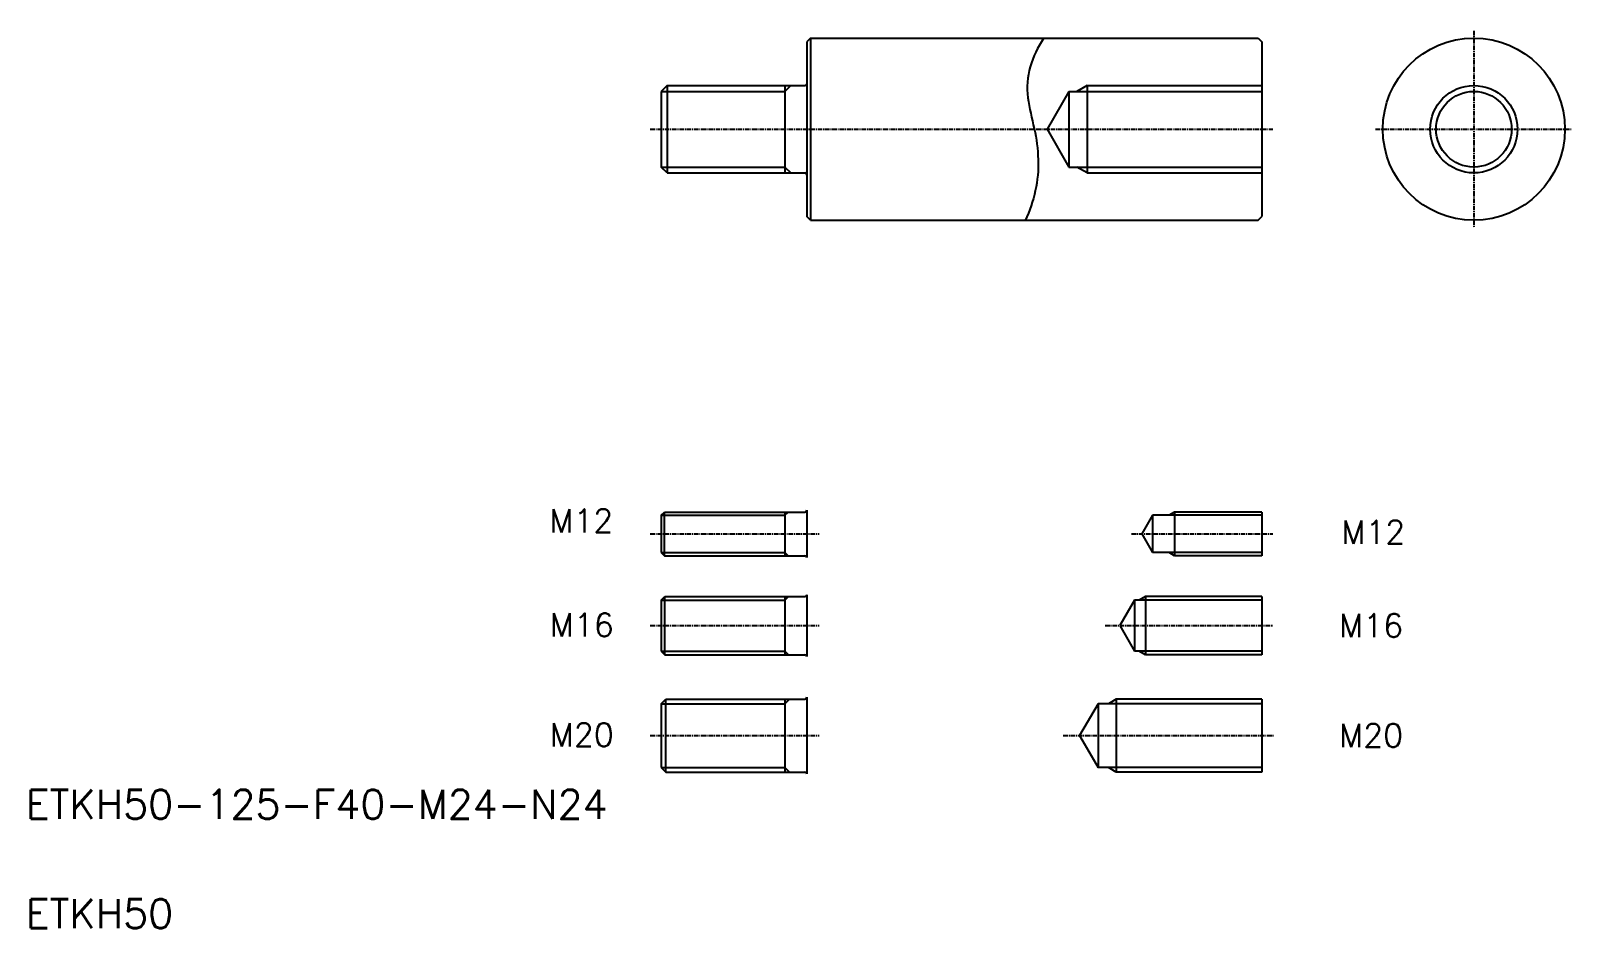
# Model space of a CAD drawing. Extents: x 21 to 445, y 20 to 266.
import ezdxf

# ---------------------------------------------------------------- set-up
doc = ezdxf.new("R2010")
doc.units = 0
doc.linetypes.add('CENTER', pattern=[2, 1.25, -0.25, 0.25, -0.25])
doc.layers.get('0').update_dxf_attribs({"linetype": 'CONTINUOUS'})
doc.layers.add('CENTER', color=1, linetype='CENTER')
doc.styles.get("Standard").update_dxf_attribs({"font": 'txt.shx', "bigfont": 'BIGFONT.shx'})

msp = doc.modelspace()

# ---------------------------------------------------------------- linework, layer by layer
at = {"color": 7, "linetype": 'CONTINUOUS'}
for p, q in [((235.49, 264.29), (234.49, 263.29)), ((234.49, 263.29), (234.49, 215.29)), ((235.49, 264.29), (358.49, 264.29)), ((235.49, 264.29), (235.49, 214.29)), ((358.49, 264.29), (359.49, 263.29)), ((359.49, 263.29), (359.49, 215.29)), ((196.12, 251.29), (194.49, 249.67)), ((196.12, 251.29), (233.99, 251.29)), ((196.12, 251.29), (196.12, 227.29)), ((228.49, 251.29), (228.49, 227.29)), ((311.49, 251.29), (311.49, 227.29)), ((194.49, 249.67), (194.49, 228.91)), ((306.49, 249.67), (300.5, 239.29)), ((306.49, 249.67), (306.49, 228.91)), ((306.49, 249.67), (359.49, 249.67)), ((300.5, 239.29), (306.49, 228.91)), ((196.12, 227.29), (194.49, 228.91)), ((306.49, 228.91), (359.49, 228.91)), ((196.12, 227.29), (233.99, 227.29)), ((235.49, 214.29), (234.49, 215.29)), ((235.49, 214.29), (358.49, 214.29)), ((358.49, 214.29), (359.49, 215.29)), ((194.49, 133.33), (195.37, 134.21)), ((194.49, 133.33), (194.49, 123.08)), ((195.37, 134.21), (233.99, 134.21)), ((195.37, 122.21), (195.37, 134.21)), ((228.49, 134.21), (228.49, 122.21)), ((234.49, 134.71), (234.49, 121.71)), ((329.49, 133.33), (326.53, 128.21)), ((359.49, 133.33), (329.49, 133.33)), ((329.49, 133.33), (329.49, 123.08)), ((335.49, 134.21), (335.49, 122.21)), ((359.49, 134.21), (359.49, 122.21)), ((326.53, 128.21), (329.49, 123.08)), ((194.49, 123.08), (195.37, 122.21)), ((359.49, 123.08), (329.49, 123.08)), ((195.37, 122.21), (233.99, 122.21)), ((202.52, 122.21), (202.52, 122.21)), ((219.68, 122.21), (219.68, 122.21)), ((194.49, 110.03), (195.49, 111.03)), ((195.49, 111.03), (233.99, 111.03)), ((195.49, 95.03), (195.49, 111.03)), ((228.49, 111.03), (228.49, 95.03)), ((234.49, 111.53), (234.49, 94.53)), ((327.49, 111.03), (327.49, 95.03)), ((359.49, 111.03), (359.49, 95.03)), ((194.49, 110.03), (194.49, 96.03)), ((324.49, 110.03), (320.45, 103.03)), ((359.49, 110.03), (324.49, 110.03)), ((324.49, 110.03), (324.49, 96.03)), ((320.45, 103.03), (324.49, 96.03)), ((194.49, 96.03), (195.49, 95.03)), ((195.49, 95.03), (233.99, 95.03)), ((359.49, 96.03), (324.49, 96.03)), ((194.49, 81.61), (195.74, 82.86)), ((194.49, 81.61), (194.49, 64.11)), ((195.74, 62.86), (195.74, 82.86)), ((195.74, 82.86), (233.99, 82.86)), ((228.49, 82.86), (228.49, 62.86)), ((234.49, 83.36), (234.49, 62.36)), ((314.49, 81.61), (309.44, 72.86)), ((359.49, 81.61), (314.49, 81.61)), ((314.49, 81.61), (314.49, 64.11)), ((319.49, 82.86), (319.49, 62.86)), ((359.49, 82.86), (359.49, 62.86)), ((309.44, 72.86), (314.49, 64.11)), ((194.49, 64.11), (195.74, 62.86)), ((359.49, 64.11), (314.49, 64.11)), ((195.74, 62.86), (233.99, 62.86))]:
    msp.add_line(p, q, dxfattribs=at)
at = {"color": 3, "linetype": 'CONTINUOUS'}
for p, q in [((228.49, 249.67), (230.12, 251.29)), ((311.49, 251.29), (308.68, 249.67)), ((311.49, 251.29), (359.49, 251.29)), ((194.49, 249.67), (228.49, 249.67)), ((194.49, 228.91), (228.49, 228.91)), ((228.49, 228.91), (230.12, 227.29)), ((311.49, 227.29), (308.68, 228.91)), ((311.49, 227.29), (359.49, 227.29)), ((194.49, 133.33), (228.49, 133.33)), ((228.49, 133.33), (229.37, 134.21)), ((335.49, 134.21), (333.98, 133.33)), ((359.49, 134.21), (335.49, 134.21)), ((194.49, 123.08), (228.49, 123.08)), ((228.49, 123.08), (229.37, 122.21)), ((335.49, 122.21), (333.98, 123.08)), ((359.49, 122.21), (335.49, 122.21)), ((228.49, 110.03), (229.49, 111.03)), ((327.49, 111.03), (325.76, 110.03)), ((359.49, 111.03), (327.49, 111.03)), ((194.49, 110.03), (228.49, 110.03)), ((359.49, 110.03), (327.49, 110.03)), ((194.49, 96.03), (228.49, 96.03)), ((228.49, 96.03), (229.49, 95.03)), ((327.49, 95.03), (325.76, 96.03)), ((359.49, 96.03), (327.49, 96.03)), ((359.49, 95.03), (327.49, 95.03)), ((194.49, 81.61), (228.49, 81.61)), ((228.49, 81.61), (229.74, 82.86)), ((319.49, 82.86), (317.33, 81.61)), ((359.49, 82.86), (319.49, 82.86)), ((359.49, 81.61), (319.49, 81.61)), ((194.49, 64.11), (228.49, 64.11)), ((228.49, 64.11), (229.74, 62.86)), ((319.49, 62.86), (317.33, 64.11)), ((359.49, 64.11), (319.49, 64.11)), ((359.49, 62.86), (319.49, 62.86))]:
    msp.add_line(p, q, dxfattribs=at)
msp.add_lwpolyline([(299.52, 264.23, 0.071158), (295.86, 256.45, 0.111088), (295.23, 247.92, 0.019347), (296.96, 239.48, -0.044332), (298.05, 230.94, -0.062854), (297.26, 222.38, -0.053457), (294.52, 214.23)], format="xyb", dxfattribs=at)
at = {"color": 7, "linetype": 'CONTINUOUS'}
for radius in [25, 10.38]:
    msp.add_circle((417.71, 239.29), radius, dxfattribs=at)
at = {"color": 3, "linetype": 'CONTINUOUS'}
msp.add_circle((417.71, 239.29), 12, dxfattribs=at)
at = {"color": 7, "linetype": 'CONTINUOUS'}
for centre, start, end in [((233.99, 251.79), 270, 0), ((233.99, 226.79), 0, 90), ((233.99, 134.71), 270, 0), ((233.99, 121.71), 0, 90), ((233.99, 111.53), 270, 0), ((233.99, 94.53), 0, 90), ((233.99, 83.36), 270, 0), ((233.99, 62.36), 0, 90)]:
    msp.add_arc(centre, 0.5, start, end, dxfattribs=at)
at = {"layer": 'CENTER', "color": 1, "linetype": 'CENTER'}
for p, q in [((417.71, 266.29), (417.71, 212.29)), ((191.49, 239.29), (362.49, 239.29)), ((390.71, 239.29), (444.71, 239.29)), ((191.49, 128.21), (237.94, 128.21)), ((323.68, 128.21), (362.49, 128.21)), ((191.49, 103.03), (237.94, 103.03)), ((316.44, 103.03), (362.49, 103.03)), ((191.49, 72.86), (237.94, 72.86)), ((304.95, 72.86), (362.76, 72.86))]:
    msp.add_line(p, q, dxfattribs=at)

# ---------------------------------------------------------------- texts
at = {"color": 7, "linetype": 'CONTINUOUS'}
for s, height, p in [('M12', 6.4, (163.8, 128.64)), ('M12', 6.4, (381.33, 125.52)), ('M16', 6.4, (163.96, 100.04)), ('M16', 6.4, (380.72, 99.88)), ('M20', 6.4, (163.96, 69.88)), ('M20', 6.4, (380.72, 69.71)), ('ETKH50-125-F40-M24-N24', 8, (20, 50)), ('ETKH50', 8, (20, 20))]:
    msp.add_text(s, height=height, dxfattribs=at).set_placement(p)

doc.saveas('drawing.dxf')
